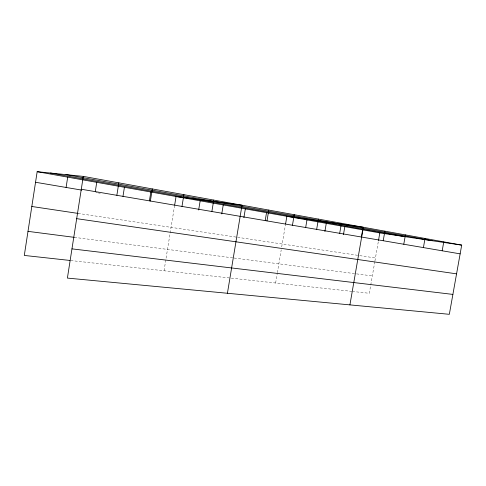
<?xml version="1.0" encoding="UTF-8"?>
<svg xmlns="http://www.w3.org/2000/svg" width="486" height="486" viewBox="0 0 486 486"><rect width="100%" height="100%" fill="white"/><g stroke="black" fill="none" stroke-linecap="round" stroke-linejoin="round"><path stroke-width="0.36" stroke-dasharray="2.43 1.82" d="M164.037 270.769L174.535 205.876M275.629 283.016L277.245 273.418M277.372 272.682L281.212 249.871M281.704 246.937L285.446 224.72M374.803 261.711L369.311 293.295L352.763 291.479M374.937 260.964L378.363 241.25M70.731 260.532L352.01 291.393M74.358 237.356L233.42 257.938M234.161 258.036L355.072 273.685M356.578 273.879L372.337 275.914M78.1 213.415L236.858 237.204M237.593 237.314L358.237 255.393M359.731 255.618L375.453 257.975M95.888 192.517L97.346 192.766M98.075 192.887L100.262 193.258"/><path stroke-width="0.73" d="M83.294 176.388L67.396 278.089L449.331 314.314L461.7 245.12L83.294 176.388L37.167 171.686L24.3 255.436L69.984 260.453M66.09 187.456L67.694 177.141M95.274 191.672L96.744 182.329M116.859 195.311L118.833 182.839M122.976 196.399L124.422 187.274M149.415 200.852L150.836 191.994M150.368 201.028L152.306 188.92M174.656 205.159L176.054 196.502L242.01 205.214L227.418 293.265M181.989 206.416L183.896 194.661M198.671 209.976L200.165 200.809M211.872 211.513L213.749 200.08M221.762 213.901L223.238 204.934M243.887 217.661L245.345 208.883M265.216 220.547L266.535 212.668M266.99 220.911L268.801 210.08M285.568 224.016L286.868 216.3L363.346 227.254L349.92 304.886M292.451 225.255L294.237 214.703M305.688 227.454L306.97 219.891M316.659 229.386L318.409 219.095M324.897 231.421L326.276 223.341M339.696 233.316L341.421 223.274M343.462 234.574L344.823 226.652M361.311 237.605L362.653 229.842M378.491 240.527L379.815 232.909L461.7 245.12M383.211 240.734L384.882 231.166M403.781 244.245L405.415 234.896M423.415 247.593L425.025 238.462M442.181 250.794L443.767 241.864M71.964 248.868L452.891 294.407M28 231.36L74.358 237.356M76.685 218.664L456.567 273.855M31.821 206.483L78.1 213.415M81.29 189.242L460.139 253.856M35.545 182.268L81.745 190.111M37.167 171.686L379.815 232.909M66.017 174.626L432.139 240.71M50.465 173.04L404.413 236.573"/></g></svg>
